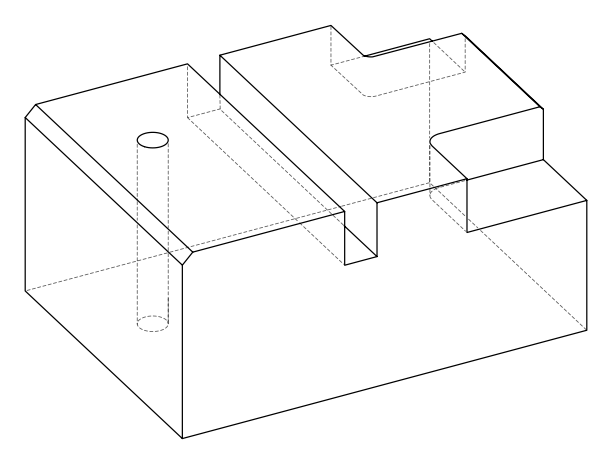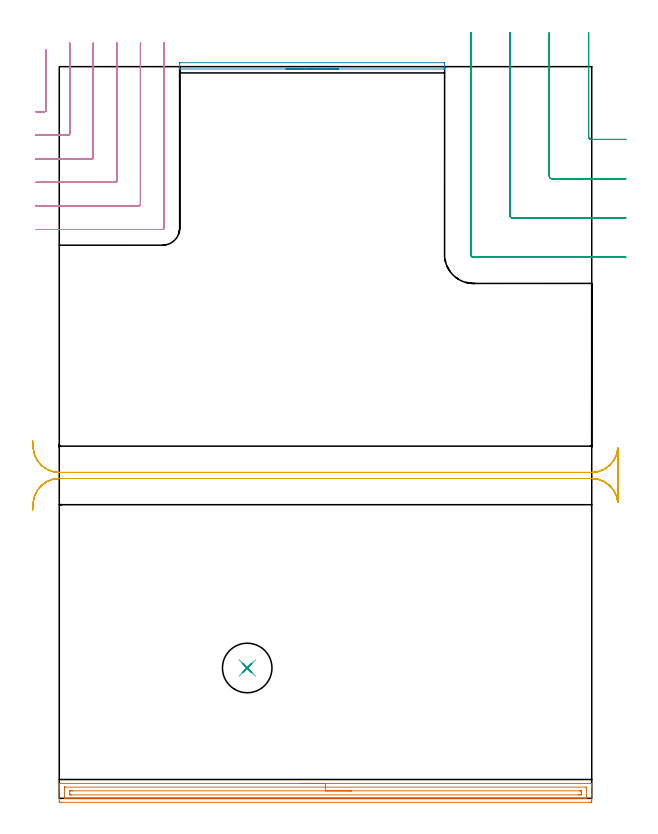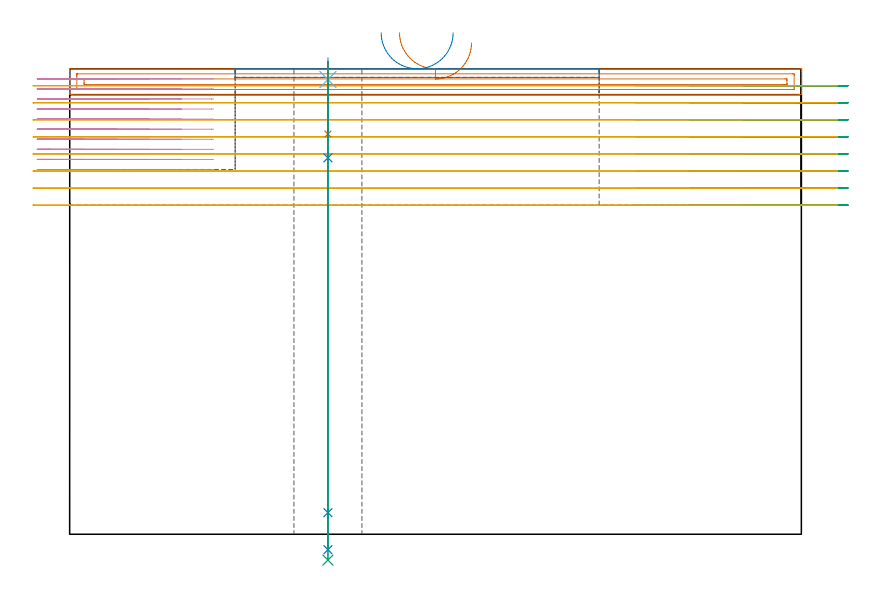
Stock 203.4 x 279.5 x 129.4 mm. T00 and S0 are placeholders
(PLAN: 9 operations, 7 tool changes, 32.9 min)
(1 AREA_MILL | FG_CHAMFER_SURFACE | UGT0205_001 | 5.07 min | 5276 mm3)
(2 AREA_MILL_1 | FG_CHAMFER_SURFACE_1 | UGT0205_001 | 0.96 min | 302 mm3)
(3 MILL_CORNER_NOTCH_RECTANGULAR | CORNER_NOTCH_RECTANGULAR | UGT0201_094 | Follow Part, ap 5, ae 75% | 7.19 min | 175393 mm3)
(4 MILL_CORNER_NOTCH_RECTANGULAR_1 | CORNER_NOTCH_RECTANGULAR_1 | NXT0201_011 | Follow Part, ap 3, ae 75% | 10.3 min | 87572 mm3)
(5 MILL_RECTANGULAR_SLOT | SLOT_RECTANGULAR | UGT0201_094 | Follow Part, ap 5, ae 75% | 8.01 min | 171966 mm3)
(6 SPOT_DRILL | STEP1HOLE | NXT0321_9005460120000 | 0.05 min | 217 mm3)
(7 DRILL_BLIND_HOLE_INTO_CENTER | STEP1HOLE | NXT0301_092 | 0.08 min | 1706 mm3)
(8 GUN_DRILL_THROUGH_HOLE | STEP1HOLE | UGT0307_009 | 0.65 min | 12722 mm3)
(9 DRILL_TO_ENLARGE_THROUGH_HOLE | STEP1HOLE | UGT0301_257 | 0.56 min | 21617 mm3)
(TOOL UGT0205_001 | Chamfer Mill 20 x 3 x 45 deg. | D20 FL50 Z2)
(TOOL UGT0201_094 | End mill 20 mm | D20 FL38 Z4)
(TOOL NXT0201_011 | ENDMILL 12mm [2P460-1200-NA 1630] | D12 FL38 Z6)
(TOOL NXT0321_9005460120000 | NC Spot Drill, 142deg, 12mm, Carbide, Uncoated | D12 PA142 FL30 Z2)
(TOOL NXT0301_092 | Carbide Drill 12.1mm [860.1-1210-061A1-MM 2214] | D12.1 PA140 FL77 Z2)
(TOOL UGT0307_009 | Gun Drill 12 mm | D12 PA130 FL24 Z1)
(TOOL UGT0301_257 | Twist Drill 18.9 mm | D18.9 PA118 FL135 Z2)
(OP 1 AREA_MILL)
G17 G21 G94 G90
T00 M6
G54
G17 G0 G90 X91.7 Y5.7 S1061 M3
G43 Z139.4 H0
G94 G1 X91.738 Z138.528 F250.
X91.852 Z137.663
X92.041 Z136.812
X92.303 Z135.98
X92.637 Z135.174
X93.04 Z134.4
X93.508 Z133.664
X94.04 Z132.972
X94.629 Z132.329
X95.272 Z131.74
X95.964 Z131.208
X96.7 Z130.74
X97.474 Z130.337
X98.28 Z130.003
X99.112 Z129.741
X99.964 Z129.552
X100.828 Z129.438
X101.7 Z129.4
X203.214
X203.39 Y5.697 Z129.388
X203.393 Y5.676 Z129.368
X203.4 Y5.283 Z128.983
Y5.047 Z128.747
Y4.313 Z128.008
Y3.06 Z126.757
Y1.657 Z125.353
Y1.031 Z124.728
Y-0.739 Z122.958
X203.397 Y-0.998 Z122.699
X203.391 Y-1.491 Z122.206
X203.269 Y-1.495 Z122.203
X202.767 Y-1.5 Z122.2
X0.633
X0.13 Y-1.495 Z122.203
X0.009 Y-1.491 Z122.206
X0. Y-0.998 Z122.699
Y2.543 Z126.237
Y3.946 Z127.642
Y4.313 Z128.008
Y5.047 Z128.747
Y5.283 Z128.983
X0.007 Y5.676 Z129.368
X0.01 Y5.697 Z129.388
X0.185 Y5.7 Z129.4
X101.7
Y4.286 Z127.986
X201.006 Y4.285 Z127.985
X201.389 Y4.279 Z127.979
X201.393 Y4.156 Z127.856
X201.398 Y3.897 Z127.597
X201.4 Y0.772 Z124.472
X201.399 Y0.357 Z124.057
X201.391 Y-0.061 Z123.639
X201.389 Y-0.08 Z123.62
X201.383 Y-0.082 Z123.618
X201.358 Y-0.084 Z123.616
X201.304 Y-0.085 Z123.615
X201.195 Y-0.086 Z123.614
X2.394 Y-0.085 Z123.615
X2.011 Y-0.079 Z123.621
X2.007 Y0.044 Z123.744
X2.002 Y0.303 Z124.003
X2. Y3.428 Z127.128
X2.001 Y3.843 Z127.543
X2.009 Y4.261 Z127.961
X2.011 Y4.28 Z127.98
X2.017 Y4.282 Z127.982
X2.042 Y4.284 Z127.984
X2.096 Y4.285 Z127.985
X2.205 Y4.286 Z127.986
X101.7
Y2.872 Z126.572
X198.857 Y2.871 Z126.571
X199.19 Y2.87 Z126.57
X199.3 Y2.868 Z126.568
X199.38 Y2.865 Z126.565
X199.39 Y2.75 Z126.45
X199.396 Y2.543 Z126.243
X199.399 Y2.335 Z126.035
X199.4 Y1.657 Z125.357
X199.399 Y1.451 Z125.151
X199.393 Y1.38 Z125.08
X199.388 Y1.335 Z125.035
X199.355 Y1.334 Z125.034
X199.19 Y1.331 Z125.031
X198.627 Y1.329 Z125.029
X198.295
X4.543
X4.21 Y1.33 Z125.03
X4.1 Y1.332 Z125.032
X4.02 Y1.335 Z125.035
X4.01 Y1.45 Z125.15
X4.004 Y1.657 Z125.357
X4. Y1.865 Z125.565
Y2.543 Z126.243
X4.001 Y2.749 Z126.449
X4.007 Y2.82 Z126.52
X4.012 Y2.865 Z126.565
X4.045 Y2.867 Z126.567
X4.21 Y2.869 Z126.569
X4.772 Y2.871 Z126.571
X5.105 Y2.872 Z126.572
X101.7
X102.572 Z126.61
X103.436 Z126.723
X104.288 Z126.912
X105.12 Z127.175
X105.926 Z127.508
X106.7 Z127.911
X107.436 Z128.38
X108.128 Z128.911
X108.771 Z129.5
X109.36 Z130.144
X109.892 Z130.836
X110.36 Z131.572
X110.763 Z132.345
X111.097 Z133.151
X111.359 Z133.983
X111.548 Z134.835
X111.662 Z135.7
X111.7 Z136.572
G0 Z139.4
M5
M2
(OP 2 AREA_MILL_1)
G17 G21 G94 G90
T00 M6
G54
G17 G0 G90 X106.6 Y278.6 S1061 M3
G43 Z139.4 H0
G94 G1 X106.562 Z138.528 F250.
X106.448 Z137.663
X106.259 Z136.812
X105.997 Z135.98
X105.663 Z135.174
X105.26 Z134.4
X104.792 Z133.664
X104.26 Z132.972
X103.671 Z132.329
X103.028 Z131.74
X102.336 Z131.208
X101.6 Z130.74
X100.826 Z130.337
X100.02 Z130.003
X99.188 Z129.741
X98.336 Z129.552
X97.472 Z129.438
X96.6 Z129.4
X46.163
X46.01 Y278.602 Z129.388
X46.003 Y278.717 Z129.275
X46. Y278.838 Z129.161
Y279.164 Z128.835
Y279.8 Z128.195
X46.001 Y280.989 Z127.008
X46.004 Y280.991 Z127.006
X46.163 Y281. Z127.
X146.759
X147.037 Y280.997 Z127.003
X147.196 Y280.991 Z127.006
X147.199 Y280.989 Z127.008
X147.2 Y279.8 Z128.195
Y279.164 Z128.835
Y278.838 Z129.161
X147.197 Y278.717 Z129.275
X147.19 Y278.602 Z129.388
X147.037 Y278.6 Z129.4
X96.6
X95.728 Z129.438
X94.864 Z129.552
X94.012 Z129.741
X93.18 Z130.003
X92.374 Z130.337
X91.6 Z130.74
X90.864 Z131.208
X90.172 Z131.74
X89.529 Z132.329
X88.94 Z132.972
X88.408 Z133.664
X87.94 Z134.4
X87.537 Z135.174
X87.203 Z135.98
X86.941 Z136.812
X86.752 Z137.663
X86.638 Z138.528
X86.6 Z139.4
M5
M2
(OP 3 MILL_CORNER_NOTCH_RECTANGULAR)
G17 G21 G94 G90
T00 M6
G54
G17 G0 G90 X202.2 Y292.5 S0 M3
G43 Z139.4 H0
Z124.662
G94 G1 Y289.5 F250.
Y252.695 F500.
G3 X203.195 Y251.7 R1.
G1 X213.4
X216.4 F250.
G0 Z139.4
X187.2 Y292.5
Z124.662
G1 Y289.5
Y237.696 F500.
G3 X188.196 Y236.7 R1.
G1 X213.4
X216.4 F250.
G0 Z139.4
X172.2 Y292.5
Z124.662
G1 Y289.5
Y222.696 F500.
G3 X173.196 Y221.7 R1.
G1 X213.4
X216.4 F250.
G0 Z139.4
X157.2 Y292.5
Z124.662
G1 Y289.5
Y207.696 F500.
G3 X158.196 Y206.7 R1.
G1 X213.4
X216.4 F250.
G0 Z139.4
X202.2 Y292.5
Z119.925
G1 Y289.5
Y252.695 F500.
G3 X203.195 Y251.7 R1.
G1 X213.4
X216.4 F250.
G0 Z139.4
X187.2 Y292.5
Z119.925
G1 Y289.5
Y237.696 F500.
G3 X188.196 Y236.7 R1.
G1 X213.4
X216.4 F250.
G0 Z139.4
X172.2 Y292.5
Z119.925
G1 Y289.5
Y222.696 F500.
G3 X173.196 Y221.7 R1.
G1 X213.4
X216.4 F250.
G0 Z139.4
X157.2 Y292.5
Z119.925
G1 Y289.5
Y207.696 F500.
G3 X158.196 Y206.7 R1.
G1 X213.4
X216.4 F250.
G0 Z139.4
X202.2 Y292.5
Z115.187
G1 Y289.5
Y252.695 F500.
G3 X203.195 Y251.7 R1.
G1 X213.4
X216.4 F250.
G0 Z139.4
X187.2 Y292.5
Z115.187
G1 Y289.5
Y237.696 F500.
G3 X188.196 Y236.7 R1.
G1 X213.4
X216.4 F250.
G0 Z139.4
X172.2 Y292.5
Z115.187
G1 Y289.5
Y222.696 F500.
G3 X173.196 Y221.7 R1.
G1 X213.4
X216.4 F250.
G0 Z139.4
X157.2 Y292.5
Z115.187
G1 Y289.5
Y207.696 F500.
G3 X158.196 Y206.7 R1.
G1 X213.4
X216.4 F250.
G0 Z139.4
X202.2 Y292.5
Z110.45
G1 Y289.5
Y252.695 F500.
G3 X203.195 Y251.7 R1.
G1 X213.4
X216.4 F250.
G0 Z139.4
X187.2 Y292.5
Z110.45
G1 Y289.5
Y237.696 F500.
G3 X188.196 Y236.7 R1.
G1 X213.4
X216.4 F250.
G0 Z139.4
X172.2 Y292.5
Z110.45
G1 Y289.5
Y222.696 F500.
G3 X173.196 Y221.7 R1.
G1 X213.4
X216.4 F250.
G0 Z139.4
X157.2 Y292.5
Z110.45
G1 Y289.5
Y207.696 F500.
G3 X158.196 Y206.7 R1.
G1 X213.4
X216.4 F250.
G0 Z139.4
X202.2 Y292.5
Z105.712
G1 Y289.5
Y252.695 F500.
G3 X203.195 Y251.7 R1.
G1 X213.4
X216.4 F250.
G0 Z139.4
X187.2 Y292.5
Z105.712
G1 Y289.5
Y237.696 F500.
G3 X188.196 Y236.7 R1.
G1 X213.4
X216.4 F250.
G0 Z139.4
X172.2 Y292.5
Z105.712
G1 Y289.5
Y222.696 F500.
G3 X173.196 Y221.7 R1.
G1 X213.4
X216.4 F250.
G0 Z139.4
X157.2 Y292.5
Z105.712
G1 Y289.5
Y207.696 F500.
G3 X158.196 Y206.7 R1.
G1 X213.4
X216.4 F250.
G0 Z139.4
X202.2 Y292.5
Z100.975
G1 Y289.5
Y252.695 F500.
G3 X203.195 Y251.7 R1.
G1 X213.4
X216.4 F250.
G0 Z139.4
X187.2 Y292.5
Z100.975
G1 Y289.5
Y237.696 F500.
G3 X188.196 Y236.7 R1.
G1 X213.4
X216.4 F250.
G0 Z139.4
X172.2 Y292.5
Z100.975
G1 Y289.5
Y222.696 F500.
G3 X173.196 Y221.7 R1.
G1 X213.4
X216.4 F250.
G0 Z139.4
X157.2 Y292.5
Z100.975
G1 Y289.5
Y207.696 F500.
G3 X158.196 Y206.7 R1.
G1 X213.4
X216.4 F250.
G0 Z139.4
X202.2 Y292.5
Z96.237
G1 Y289.5
Y252.695 F500.
G3 X203.195 Y251.7 R1.
G1 X213.4
X216.4 F250.
G0 Z139.4
X187.2 Y292.5
Z96.237
G1 Y289.5
Y237.696 F500.
G3 X188.196 Y236.7 R1.
G1 X213.4
X216.4 F250.
G0 Z139.4
X172.2 Y292.5
Z96.237
G1 Y289.5
Y222.696 F500.
G3 X173.196 Y221.7 R1.
G1 X213.4
X216.4 F250.
G0 Z139.4
X157.2 Y292.5
Z96.237
G1 Y289.5
Y207.696 F500.
G3 X158.196 Y206.7 R1.
G1 X213.4
X216.4 F250.
G0 Z139.4
X202.2 Y292.5
Z91.5
G1 Y289.5
Y252.695 F500.
G3 X203.195 Y251.7 R1.
G1 X213.4
X216.4 F250.
G0 Z139.4
X187.2 Y292.5
Z91.5
G1 Y289.5
Y237.696 F500.
G3 X188.196 Y236.7 R1.
G1 X213.4
X216.4 F250.
G0 Z139.4
X172.2 Y292.5
Z91.5
G1 Y289.5
Y222.696 F500.
G3 X173.196 Y221.7 R1.
G1 X213.4
X216.4 F250.
G0 Z139.4
X157.2 Y292.5
Z91.5
G1 Y289.5
Y207.696 F500.
G3 X158.196 Y206.7 R1.
G1 X213.4
X216.4 F250.
G0 Z139.4
M5
M2
(OP 4 MILL_CORNER_NOTCH_RECTANGULAR_1)
G17 G21 G94 G90
T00 M6
G54
G17 G0 G90 X-9. Y262.3 S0 M3
G43 Z139.4 H1
Z126.6
G94 G1 X-6. F250.
X-5.596 F500.
G3 X-5. Y262.896 R0.6
G1 Y282.817
Y285.817 F250.
G0 Z139.4
X-9. Y253.3
Z126.6
G1 X-6.
X3.404 F500.
G3 X4. Y253.896 R0.6
G1 Y285.5
Y288.5 F250.
G0 Z139.4
X-9. Y244.3
Z126.6
G1 X-6.
X12.403 F500.
G3 X13. Y244.897 R0.6
G1 Y285.5
Y288.5 F250.
G0 Z139.4
X-9. Y235.3
Z126.6
G1 X-6.
X21.403 F500.
G3 X22. Y235.897 R0.6
G1 Y285.5
Y288.5 F250.
G0 Z139.4
X-9. Y226.3
Z126.6
G1 X-6.
X30.403 F500.
G3 X31. Y226.897 R0.6
G1 Y285.5
Y288.5 F250.
G0 Z139.4
X-9. Y217.3
Z126.6
G1 X-6.
X39.403 F500.
G3 X40. Y217.897 R0.6
G1 Y285.5
Y288.5 F250.
G0 Z139.4
X-9. Y262.3
Z123.8
G1 X-6.
X-5.596 F500.
G3 X-5. Y262.896 R0.6
G1 Y282.817
Y285.817 F250.
G0 Z139.4
X-9. Y253.3
Z123.8
G1 X-6.
X3.404 F500.
G3 X4. Y253.896 R0.6
G1 Y285.5
Y288.5 F250.
G0 Z139.4
X-9. Y244.3
Z123.8
G1 X-6.
X12.403 F500.
G3 X13. Y244.897 R0.6
G1 Y285.5
Y288.5 F250.
G0 Z139.4
X-9. Y235.3
Z123.8
G1 X-6.
X21.403 F500.
G3 X22. Y235.897 R0.6
G1 Y285.5
Y288.5 F250.
G0 Z139.4
X-9. Y226.3
Z123.8
G1 X-6.
X30.403 F500.
G3 X31. Y226.897 R0.6
G1 Y285.5
Y288.5 F250.
G0 Z139.4
X-9. Y217.3
Z123.8
G1 X-6.
X39.403 F500.
G3 X40. Y217.897 R0.6
G1 Y285.5
Y288.5 F250.
G0 Z139.4
X-9. Y262.3
Z121.
G1 X-6.
X-5.596 F500.
G3 X-5. Y262.896 R0.6
G1 Y282.817
Y285.817 F250.
G0 Z139.4
X-9. Y253.3
Z121.
G1 X-6.
X3.404 F500.
G3 X4. Y253.896 R0.6
G1 Y285.5
Y288.5 F250.
G0 Z139.4
X-9. Y244.3
Z121.
G1 X-6.
X12.403 F500.
G3 X13. Y244.897 R0.6
G1 Y285.5
Y288.5 F250.
G0 Z139.4
X-9. Y235.3
Z121.
G1 X-6.
X21.403 F500.
G3 X22. Y235.897 R0.6
G1 Y285.5
Y288.5 F250.
G0 Z139.4
X-9. Y226.3
Z121.
G1 X-6.
X30.403 F500.
G3 X31. Y226.897 R0.6
G1 Y285.5
Y288.5 F250.
G0 Z139.4
X-9. Y217.3
Z121.
G1 X-6.
X39.403 F500.
G3 X40. Y217.897 R0.6
G1 Y285.5
Y288.5 F250.
G0 Z139.4
X-9. Y262.3
Z118.2
G1 X-6.
X-5.596 F500.
G3 X-5. Y262.896 R0.6
G1 Y282.817
Y285.817 F250.
G0 Z139.4
X-9. Y253.3
Z118.2
G1 X-6.
X3.404 F500.
G3 X4. Y253.896 R0.6
G1 Y285.5
Y288.5 F250.
G0 Z139.4
X-9. Y244.3
Z118.2
G1 X-6.
X12.404 F500.
G3 X13. Y244.896 R0.6
G1 Y285.5
Y288.5 F250.
G0 Z139.4
X-9. Y235.3
Z118.2
G1 X-6.
X21.403 F500.
G3 X22. Y235.897 R0.6
G1 Y285.5
Y288.5 F250.
G0 Z139.4
X-9. Y226.3
Z118.2
G1 X-6.
X30.403 F500.
G3 X31. Y226.897 R0.6
G1 Y285.5
Y288.5 F250.
G0 Z139.4
X-9. Y217.3
Z118.2
G1 X-6.
X39.403 F500.
G3 X40. Y217.897 R0.6
G1 Y285.5
Y288.5 F250.
G0 Z139.4
X-9. Y262.3
Z115.4
G1 X-6.
X-5.596 F500.
G3 X-5. Y262.896 R0.6
G1 Y282.817
Y285.817 F250.
G0 Z139.4
X-9. Y253.3
Z115.4
G1 X-6.
X3.404 F500.
G3 X4. Y253.896 R0.6
G1 Y285.5
Y288.5 F250.
G0 Z139.4
X-9. Y244.3
Z115.4
G1 X-6.
X12.404 F500.
G3 X13. Y244.896 R0.6
G1 Y285.5
Y288.5 F250.
G0 Z139.4
X-9. Y235.3
Z115.4
G1 X-6.
X21.403 F500.
G3 X22. Y235.897 R0.6
G1 Y285.5
Y288.5 F250.
G0 Z139.4
X-9. Y226.3
Z115.4
G1 X-6.
X30.403 F500.
G3 X31. Y226.897 R0.6
G1 Y285.5
Y288.5 F250.
G0 Z139.4
X-9. Y217.3
Z115.4
G1 X-6.
X39.403 F500.
G3 X40. Y217.897 R0.6
G1 Y285.5
Y288.5 F250.
G0 Z139.4
X-9. Y262.3
Z112.6
G1 X-6.
X-5.596 F500.
G3 X-5. Y262.896 R0.6
G1 Y282.817
Y285.817 F250.
G0 Z139.4
X-9. Y253.3
Z112.6
G1 X-6.
X3.404 F500.
G3 X4. Y253.896 R0.6
G1 Y285.5
Y288.5 F250.
G0 Z139.4
X-9. Y244.3
Z112.6
G1 X-6.
X12.404 F500.
G3 X13. Y244.896 R0.6
G1 Y285.5
Y288.5 F250.
G0 Z139.4
X-9. Y235.3
Z112.6
G1 X-6.
X21.403 F500.
G3 X22. Y235.897 R0.6
G1 Y285.5
Y288.5 F250.
G0 Z139.4
X-9. Y226.3
Z112.6
G1 X-6.
X30.403 F500.
G3 X31. Y226.897 R0.6
G1 Y285.5
Y288.5 F250.
G0 Z139.4
X-9. Y217.3
Z112.6
G1 X-6.
X39.403 F500.
G3 X40. Y217.897 R0.6
G1 Y285.5
Y288.5 F250.
G0 Z139.4
X-9. Y262.3
Z109.8
G1 X-6.
X-5.596 F500.
G3 X-5. Y262.896 R0.6
G1 Y282.817
Y285.817 F250.
G0 Z139.4
X-9. Y253.3
Z109.8
G1 X-6.
X3.404 F500.
G3 X4. Y253.896 R0.6
G1 Y285.5
Y288.5 F250.
G0 Z139.4
X-9. Y244.3
Z109.8
G1 X-6.
X12.404 F500.
G3 X13. Y244.896 R0.6
G1 Y285.5
Y288.5 F250.
G0 Z139.4
X-9. Y235.3
Z109.8
G1 X-6.
X21.403 F500.
G3 X22. Y235.897 R0.6
G1 Y285.5
Y288.5 F250.
G0 Z139.4
X-9. Y226.3
Z109.8
G1 X-6.
X30.403 F500.
G3 X31. Y226.897 R0.6
G1 Y285.5
Y288.5 F250.
G0 Z139.4
X-9. Y217.3
Z109.8
G1 X-6.
X39.403 F500.
G3 X40. Y217.897 R0.6
G1 Y285.5
Y288.5 F250.
G0 Z139.4
X-9. Y262.3
Z107.
G1 X-6.
X-5.596 F500.
G3 X-5. Y262.896 R0.6
G1 Y282.817
Y285.817 F250.
G0 Z139.4
X-9. Y253.3
Z107.
G1 X-6.
X3.404 F500.
G3 X4. Y253.896 R0.6
G1 Y285.5
Y288.5 F250.
G0 Z139.4
X-9. Y244.3
Z107.
G1 X-6.
X12.404 F500.
G3 X13. Y244.896 R0.6
G1 Y285.5
Y288.5 F250.
G0 Z139.4
X-9. Y235.3
Z107.
G1 X-6.
X21.403 F500.
G3 X22. Y235.897 R0.6
G1 Y285.5
Y288.5 F250.
G0 Z139.4
X-9. Y226.3
Z107.
G1 X-6.
X30.403 F500.
G3 X31. Y226.897 R0.6
G1 Y285.5
Y288.5 F250.
G0 Z139.4
X-9. Y217.3
Z107.
G1 X-6.
X39.403 F500.
G3 X40. Y217.897 R0.6
G1 Y285.5
Y288.5 F250.
G0 Z139.4
X-9. Y262.3
Z104.2
G1 X-6.
X-5.596 F500.
G3 X-5. Y262.896 R0.6
G1 Y282.817
Y285.817 F250.
G0 Z139.4
X-9. Y253.3
Z104.2
G1 X-6.
X3.404 F500.
G3 X4. Y253.896 R0.6
G1 Y285.5
Y288.5 F250.
G0 Z139.4
X-9. Y244.3
Z104.2
G1 X-6.
X12.404 F500.
G3 X13. Y244.896 R0.6
G1 Y285.5
Y288.5 F250.
G0 Z139.4
X-9. Y235.3
Z104.2
G1 X-6.
X21.403 F500.
G3 X22. Y235.897 R0.6
G1 Y285.5
Y288.5 F250.
G0 Z139.4
X-9. Y226.3
Z104.2
G1 X-6.
X30.403 F500.
G3 X31. Y226.897 R0.6
G1 Y285.5
Y288.5 F250.
G0 Z139.4
X-9. Y217.3
Z104.2
G1 X-6.
X39.403 F500.
G3 X40. Y217.897 R0.6
G1 Y285.5
Y288.5 F250.
G0 Z139.4
X-9. Y262.3
Z101.4
G1 X-6.
X-5.596 F500.
G3 X-5. Y262.896 R0.6
G1 Y282.817
Y285.817 F250.
G0 Z139.4
X-9. Y253.3
Z101.4
G1 X-6.
X3.404 F500.
G3 X4. Y253.896 R0.6
G1 Y285.5
Y288.5 F250.
G0 Z139.4
X-9. Y244.3
Z101.4
G1 X-6.
X12.404 F500.
G3 X13. Y244.896 R0.6
G1 Y285.5
Y288.5 F250.
G0 Z139.4
X-9. Y235.3
Z101.4
G1 X-6.
X21.403 F500.
G3 X22. Y235.897 R0.6
G1 Y285.5
Y288.5 F250.
G0 Z139.4
X-9. Y226.3
Z101.4
G1 X-6.
X30.403 F500.
G3 X31. Y226.897 R0.6
G1 Y285.5
Y288.5 F250.
G0 Z139.4
X-9. Y217.3
Z101.4
G1 X-6.
X39.403 F500.
G3 X40. Y217.897 R0.6
G1 Y285.5
Y288.5 F250.
G0 Z139.4
M5
M2
(OP 5 MILL_RECTANGULAR_SLOT)
G17 G21 G94 G90
T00 M6
G54
G17 G0 G90 X-10.202 Y109.983 S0 M3
G43 Z139.4 H0
Z124.662
G94 G1 X-9.97 Y112.974 F250.
G2 X0. Y122.2 R10. F500.
G1 X203.4
G2 X213.37 Y112.974 R10.
G1 X213.4
Y133.726
X213.37
G2 X203.4 Y124.5 R10.
G1 X0.
G2 X-9.97 Y133.726 R10.
G1 X-10.202 Y136.717 F250.
G0 Y109.983 Z119.925
G1 X-9.97 Y112.974
G2 X0. Y122.2 R10. F500.
G1 X203.4
G2 X213.37 Y112.974 R10.
G1 X213.4
Y133.726
X213.37
G2 X203.4 Y124.5 R10.
G1 X0.
G2 X-9.97 Y133.726 R10.
G1 X-10.202 Y136.717 F250.
G0 Y109.983 Z115.187
G1 X-9.97 Y112.974
G2 X0. Y122.2 R10. F500.
G1 X203.4
G2 X213.37 Y112.974 R10.
G1 X213.4
Y133.726
X213.37
G2 X203.4 Y124.5 R10.
G1 X0.
G2 X-9.97 Y133.726 R10.
G1 X-10.202 Y136.717 F250.
G0 Y109.983 Z110.45
G1 X-9.97 Y112.974
G2 X0. Y122.2 R10. F500.
G1 X203.4
G2 X213.37 Y112.974 R10.
G1 X213.4
Y133.726
X213.37
G2 X203.4 Y124.5 R10.
G1 X0.
G2 X-9.97 Y133.726 R10.
G1 X-10.202 Y136.717 F250.
G0 Y109.983 Z105.712
G1 X-9.97 Y112.974
G2 X0. Y122.2 R10. F500.
G1 X203.4
G2 X213.37 Y112.974 R10.
G1 X213.4
Y133.726
X213.37
G2 X203.4 Y124.5 R10.
G1 X0.
G2 X-9.97 Y133.726 R10.
G1 X-10.202 Y136.717 F250.
G0 Y109.983 Z100.975
G1 X-9.97 Y112.974
G2 X0. Y122.2 R10. F500.
G1 X203.4
G2 X213.37 Y112.974 R10.
G1 X213.4
Y133.726
X213.37
G2 X203.4 Y124.5 R10.
G1 X0.
G2 X-9.97 Y133.726 R10.
G1 X-10.202 Y136.717 F250.
G0 Y109.983 Z96.237
G1 X-9.97 Y112.974
G2 X0. Y122.2 R10. F500.
G1 X203.4
G2 X213.37 Y112.974 R10.
G1 X213.4
Y133.726
X213.37
G2 X203.4 Y124.5 R10.
G1 X0.
G2 X-9.97 Y133.726 R10.
G1 X-10.202 Y136.717 F250.
G0 Y109.983 Z91.5
G1 X-9.97 Y112.974
G2 X0. Y122.2 R10. F500.
G1 X203.4
G2 X213.37 Y112.974 R10.
G1 X213.4
Y133.726
X213.37
G2 X203.4 Y124.5 R10.
G1 X0.
G2 X-9.97 Y133.726 R10.
G1 X-10.202 Y136.717 F250.
G0 Z139.4
M5
M2
(OP 6 SPOT_DRILL)
G17 G21 G94 G90
T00 M6
G54
G17 G0 G90 X71.8 Y49.8 S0 M3
G43 Z139.4 H0
G94 G81 G98 Z126.4 F250. R132.4
G80
M5
M2
(OP 7 DRILL_BLIND_HOLE_INTO_CENTER)
G17 G21 G94 G90
T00 M6
G54
G17 G0 G90 X71.8 Y49.8 S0 M3
G43 Z139.4 H1
G94 G81 G98 Z111.25 F250. R131.4
G80
M5
M2
(OP 8 GUN_DRILL_THROUGH_HOLE)
G17 G21 G94 G90
T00 M6
G54
G17 G0 G90 X71.8 Y49.8 M8
G43 Z139.4 H0
Z125.483
S716 M3
G94 G1 Z104.636 F125. M26
G4 X.084
Z6. F250.
G4 X.084
Z-4.298 F125.
G4 X.084
M5
M9
G0 Z125.483
Z139.4
M2
(OP 9 DRILL_TO_ENLARGE_THROUGH_HOLE)
G17 G21 G94 G90
T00 M6
G54
G17 G0 G90 X71.8 Y49.8 S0 M3
G43 Z139.4 H0
G94 G73 G98 Z-7.178 F250. Q17.072 R131.4
G80
M5
M2
